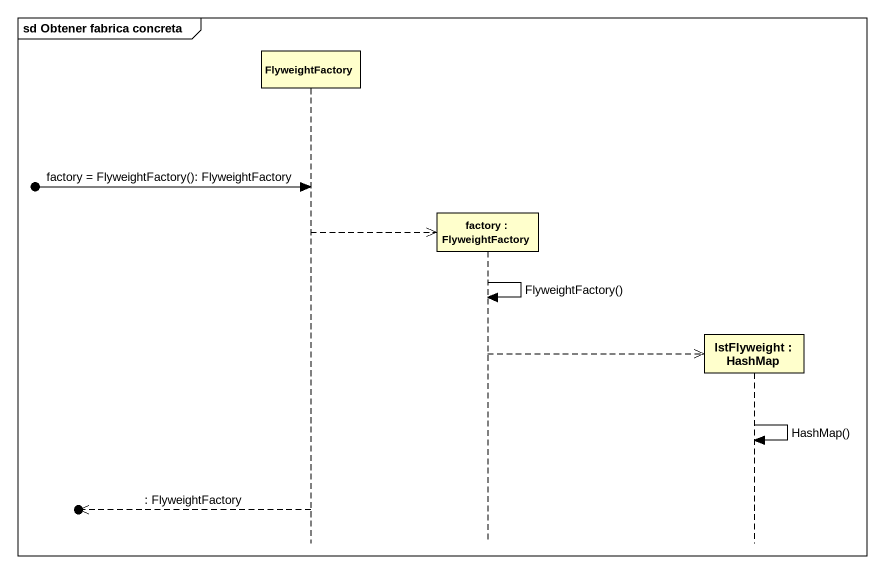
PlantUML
@startuml
mainframe sd Obtener fabrica concreta
hide footbox
participant FlyweightFactory
participant "factory : FlyweightFactory" as factory
participant "lstFlyweight : HashMap" as lstFlyweight

[o-> FlyweightFactory : factory = FlyweightFactory(): FlyweightFactory
FlyweightFactory -->> factory **
factory -> factory : FlyweightFactory()
factory -->> lstFlyweight **
lstFlyweight -> lstFlyweight : HashMap()
[o<<-- FlyweightFactory : : FlyweightFactory
@enduml
